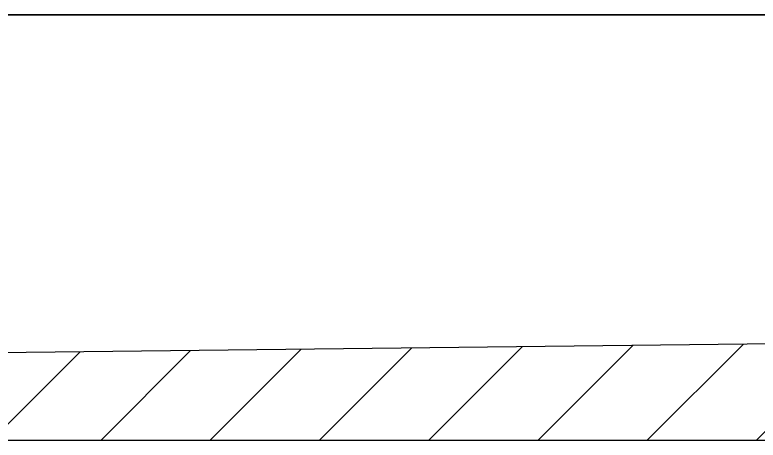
# Model space of a CAD drawing. Header units: millimetres. Extents: x 68 to 2000, y 100 to 2870.
# Drawn here: x 684.1 to 989.6, y 2695.2 to 2870 of the extents above; entities that cross this region are included whole.
import ezdxf

# ---------------------------------------------------------------- set-up
doc = ezdxf.new("R2010")
doc.units = ezdxf.units.MM
doc.header["$LTSCALE"] = 10
for name, color, linetype, lineweight in [('_Sichtbarkanten', 7, 'Continuous', 25), ('Rahmen (ISO)', 7, 'Continuous', 35), ('Schraffur (ISO)', 7, 'Continuous', 13)]:
    doc.layers.add(name, color=color, linetype=linetype, lineweight=lineweight)

# ---------------------------------------------------------------- blocks, each defined once
blk = doc.blocks.new('Ränder Wedi_hoch')
at = {"layer": 'Rahmen (ISO)'}
blk.add_line((16, 287), (200, 287), dxfattribs=at)

msp = doc.modelspace()

# ---------------------------------------------------------------- hatches: boundary and pattern name
at = {"layer": 'Schraffur (ISO)'}
h = msp.add_hatch(dxfattribs=at)
h.set_pattern_fill('ANSI31', color=256, scale=254, style=0)
h.set_pattern_definition([(45, (0, 0), (-22.45064, 22.45064), [])])
h.paths.add_polyline_path([(599.58, 2709.96), (609.58, 2709.96), (609.58, 2706.16), (637.28, 2706.16), (637.28, 2695.16), (1889.28, 2695.16), (1889.28, 2745.16), (599.28, 2730.16), (579.58, 2730.16), (579.58, 2721.57), (579.58, 2719.96), (579.62, 2719.96), (599.58, 2719.96)])
h.paths.add_polyline_path([(489.28, 2730.16), (489.28, 2709.96), (499.28, 2709.96), (499.28, 2719.96), (519.23, 2719.96), (519.28, 2719.96), (519.28, 2721.57), (519.28, 2730.16)])

# ---------------------------------------------------------------- linework, layer by layer
at = {"layer": '_Sichtbarkanten'}
for p, q in [((1889.28, 2745.16), (599.28, 2730.16)), ((637.28, 2695.16), (1889.28, 2695.16))]:
    msp.add_line(p, q, dxfattribs=at)

# ---------------------------------------------------------------- block references
at = {"xscale": 10, "yscale": 10, "zscale": 10}
msp.add_blockref('Ränder Wedi_hoch', (0, 0), dxfattribs=at)

doc.saveas('drawing.dxf')
